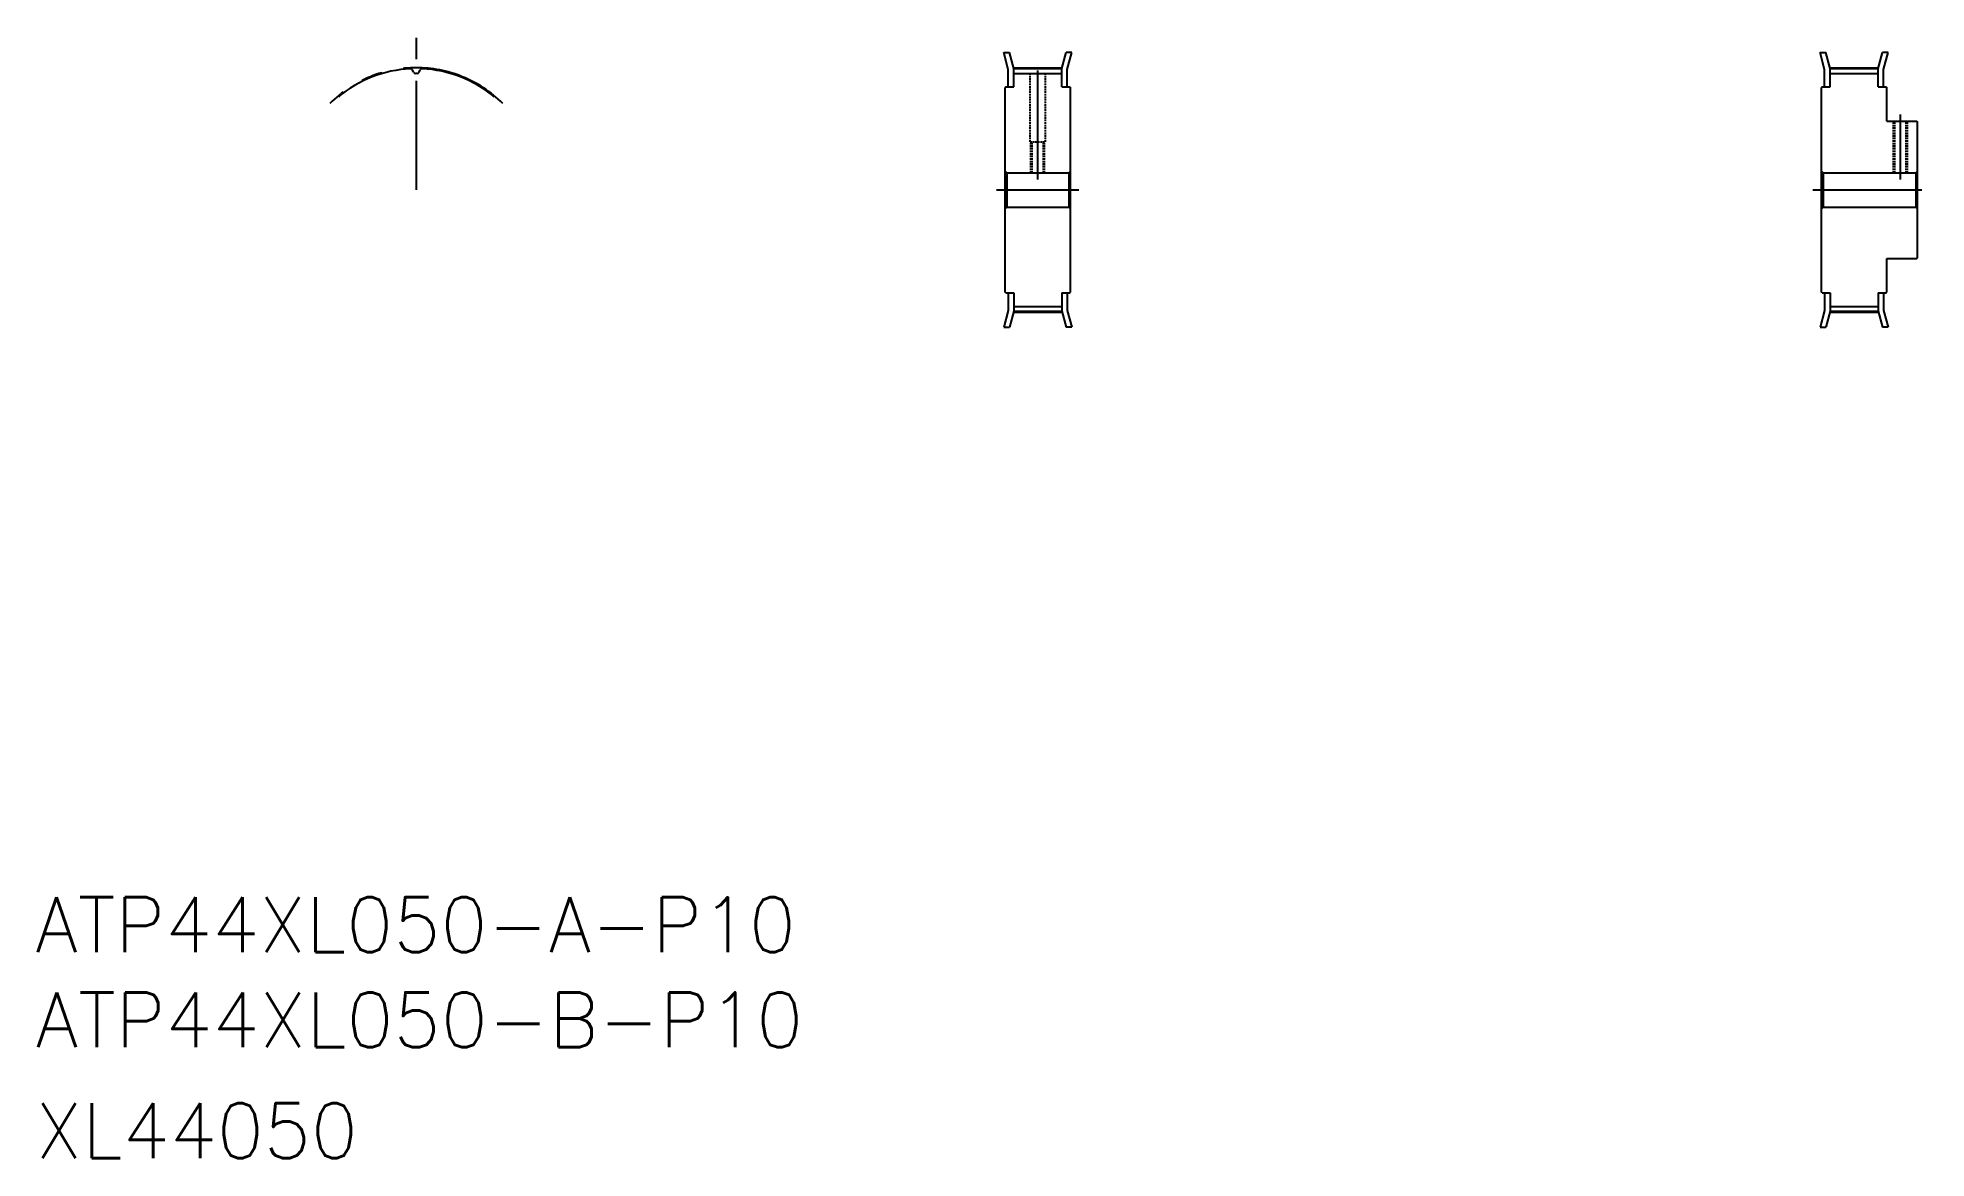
# Model space of a CAD drawing. Extents: x -104 to 446, y -183 to 143.
import ezdxf

# ---------------------------------------------------------------- set-up
doc = ezdxf.new("R2010")
doc.units = 0
doc.linetypes.add('CENTER', pattern=[50.8, 31.75, -6.35, 6.35, -6.35])
doc.linetypes.add('DASHED', pattern=[0.75, 0.5, -0.25])
doc.layers.get('0').update_dxf_attribs({"linetype": 'CONTINUOUS'})
doc.layers.add('CENTER', color=1, linetype='CENTER')
doc.styles.get("Standard").update_dxf_attribs({"font": 'txt', "bigfont": 'BIGFONT'})

msp = doc.modelspace()

# ---------------------------------------------------------------- linework, layer by layer
at = {"color": 7, "linetype": 'CONTINUOUS'}
for p, q in [((177.24, 139.02), (178.9, 139.02)), ((178.55, 134.13), (177.24, 139.02)), ((180.15, 134.34), (178.9, 139.02)), ((194.15, 134.34), (195.41, 139.02)), ((197.06, 139.02), (195.41, 139.02)), ((195.75, 134.13), (197.06, 139.02)), ((414.96, 139.02), (416.62, 139.02)), ((416.28, 134.13), (414.96, 139.02)), ((417.88, 134.34), (416.62, 139.02)), ((431.88, 134.34), (433.13, 139.02)), ((434.79, 139.02), (433.13, 139.02)), ((433.48, 134.13), (434.79, 139.02)), ((5.37, 133.3), (5.07, 133.95)), ((6.98, 133.3), (7.28, 133.95)), ((178.55, 129.02), (178.55, 134.13)), ((180.15, 134.34), (194.15, 134.34)), ((180.15, 129.02), (180.15, 134.34)), ((180.15, 132.94), (194.15, 132.94)), ((194.15, 129.02), (194.15, 134.34)), ((195.75, 129.02), (195.75, 134.13)), ((416.28, 129.02), (416.28, 134.13)), ((417.88, 134.34), (431.88, 134.34)), ((417.88, 129.02), (417.88, 134.34)), ((417.88, 132.94), (431.88, 132.94)), ((431.88, 129.02), (431.88, 134.34)), ((433.48, 129.02), (433.48, 134.13)), ((177.85, 129.02), (177.65, 128.82)), ((177.65, 69.22), (177.65, 128.82)), ((177.85, 129.02), (180.15, 129.02)), ((194.15, 129.02), (196.45, 129.02)), ((196.45, 129.02), (196.65, 128.82)), ((196.65, 69.22), (196.65, 128.82)), ((415.58, 129.02), (415.38, 128.82)), ((415.38, 69.22), (415.38, 128.82)), ((415.58, 129.02), (417.88, 129.02)), ((431.88, 129.02), (434.18, 129.02)), ((434.18, 129.02), (434.38, 128.82)), ((434.38, 119.02), (434.38, 128.82)), ((434.38, 119.02), (443.18, 119.02)), ((443.18, 119.02), (443.38, 118.82)), ((443.38, 79.22), (443.38, 118.82)), ((178.15, 104.02), (177.65, 104.52)), ((196.15, 104.02), (196.65, 104.52)), ((415.88, 104.02), (415.38, 104.52)), ((442.88, 104.02), (443.38, 104.52)), ((178.15, 104.02), (178.15, 94.02)), ((178.15, 104.02), (196.15, 104.02)), ((196.15, 104.02), (196.15, 94.02)), ((415.88, 104.02), (442.88, 104.02)), ((415.88, 104.02), (415.88, 94.02)), ((442.88, 104.02), (442.88, 94.02)), ((178.15, 94.02), (177.65, 93.52)), ((178.15, 94.02), (196.15, 94.02)), ((196.15, 94.02), (196.65, 93.52)), ((415.88, 94.02), (415.38, 93.52)), ((415.88, 94.02), (442.88, 94.02)), ((442.88, 94.02), (443.38, 93.52)), ((434.38, 69.22), (434.38, 79.02)), ((434.38, 79.02), (443.18, 79.02)), ((443.18, 79.02), (443.38, 79.22)), ((177.85, 69.02), (177.65, 69.22)), ((177.85, 69.02), (180.15, 69.02)), ((178.55, 69.02), (178.55, 63.92)), ((180.15, 69.02), (180.15, 63.7)), ((194.15, 69.02), (194.15, 63.7)), ((194.15, 69.02), (196.45, 69.02)), ((195.75, 69.02), (195.75, 63.92)), ((196.45, 69.02), (196.65, 69.22)), ((415.58, 69.02), (415.38, 69.22)), ((415.58, 69.02), (417.88, 69.02)), ((416.28, 69.02), (416.28, 63.92)), ((417.88, 69.02), (417.88, 63.7)), ((431.88, 69.02), (431.88, 63.7)), ((431.88, 69.02), (434.18, 69.02)), ((433.48, 69.02), (433.48, 63.92)), ((434.18, 69.02), (434.38, 69.22)), ((178.55, 63.92), (177.24, 59.02)), ((180.15, 63.7), (178.9, 59.02)), ((180.15, 65.1), (194.15, 65.1)), ((180.15, 63.7), (194.15, 63.7)), ((194.15, 63.7), (195.41, 59.02)), ((195.75, 63.92), (197.06, 59.02)), ((416.28, 63.92), (414.96, 59.02)), ((417.88, 63.7), (416.62, 59.02)), ((417.88, 65.1), (431.88, 65.1)), ((417.88, 63.7), (431.88, 63.7)), ((431.88, 63.7), (433.13, 59.02)), ((433.48, 63.92), (434.79, 59.02)), ((177.24, 59.02), (178.9, 59.02)), ((197.06, 59.02), (195.41, 59.02)), ((414.96, 59.02), (416.62, 59.02)), ((434.79, 59.02), (433.13, 59.02))]:
    msp.add_line(p, q, dxfattribs=at)
at = {"color": 3, "linetype": 'DASHED'}
for p, q in [((184.9, 113.02), (184.9, 132.94)), ((189.4, 113.02), (189.4, 132.94)), ((436.38, 104.02), (436.38, 119.02)), ((436.75, 104.02), (436.75, 119.02)), ((440, 104.02), (440, 119.02)), ((440.38, 104.02), (440.38, 119.02)), ((184.9, 113.02), (189.4, 113.02)), ((185.15, 104.02), (185.15, 113.02)), ((185.53, 104.02), (185.53, 113.02)), ((188.77, 104.02), (188.77, 113.02)), ((189.15, 104.02), (189.15, 113.02))]:
    msp.add_line(p, q, dxfattribs=at)
at = {"color": 7, "linetype": 'CONTINUOUS'}
for centre, radius, start, end in [((6.18, 99.02), 35.32, 92.7423, 130), ((4.52, 133.7), 0.61, 25, 92.7423), ((5.93, 133.55), 0.61, 205, 270.4127), ((6.18, 99.02), 33.92, 89.5873, 90.4127), ((6.43, 133.55), 0.61, 269.5873, 335), ((7.84, 133.7), 0.61, 87.2577, 155), ((6.18, 99.02), 35.32, 50, 87.2577)]:
    msp.add_arc(centre, radius, start, end, dxfattribs=at)
at = {"layer": 'CENTER', "color": 1, "linetype": 'CENTER'}
for p, q in [((6.18, 99.02), (6.18, 143.32)), ((180.15, 134.6), (194.15, 134.6)), ((187.15, 102.02), (187.15, 136.6)), ((417.88, 134.6), (431.88, 134.6)), ((438.38, 102.02), (438.38, 121.02)), ((175.15, 99.02), (199.15, 99.02)), ((412.88, 99.02), (445.88, 99.02)), ((180.15, 63.45), (194.15, 63.45)), ((417.88, 63.45), (431.88, 63.45))]:
    msp.add_line(p, q, dxfattribs=at)
msp.add_arc((6.18, 99.02), 35.58, 45, 135, dxfattribs=at)

# ---------------------------------------------------------------- texts
at = {"color": 7, "linetype": 'CONTINUOUS'}
for s, p in [('ATP44XL050-A-P10', (-104.75, -122.91)), ('ATP44XL050-B-P10', (-104.68, -150.61)), ('XL44050', (-104.75, -182.91))]:
    msp.add_text(s, height=16, dxfattribs=at).set_placement(p)

doc.saveas('drawing.dxf')
